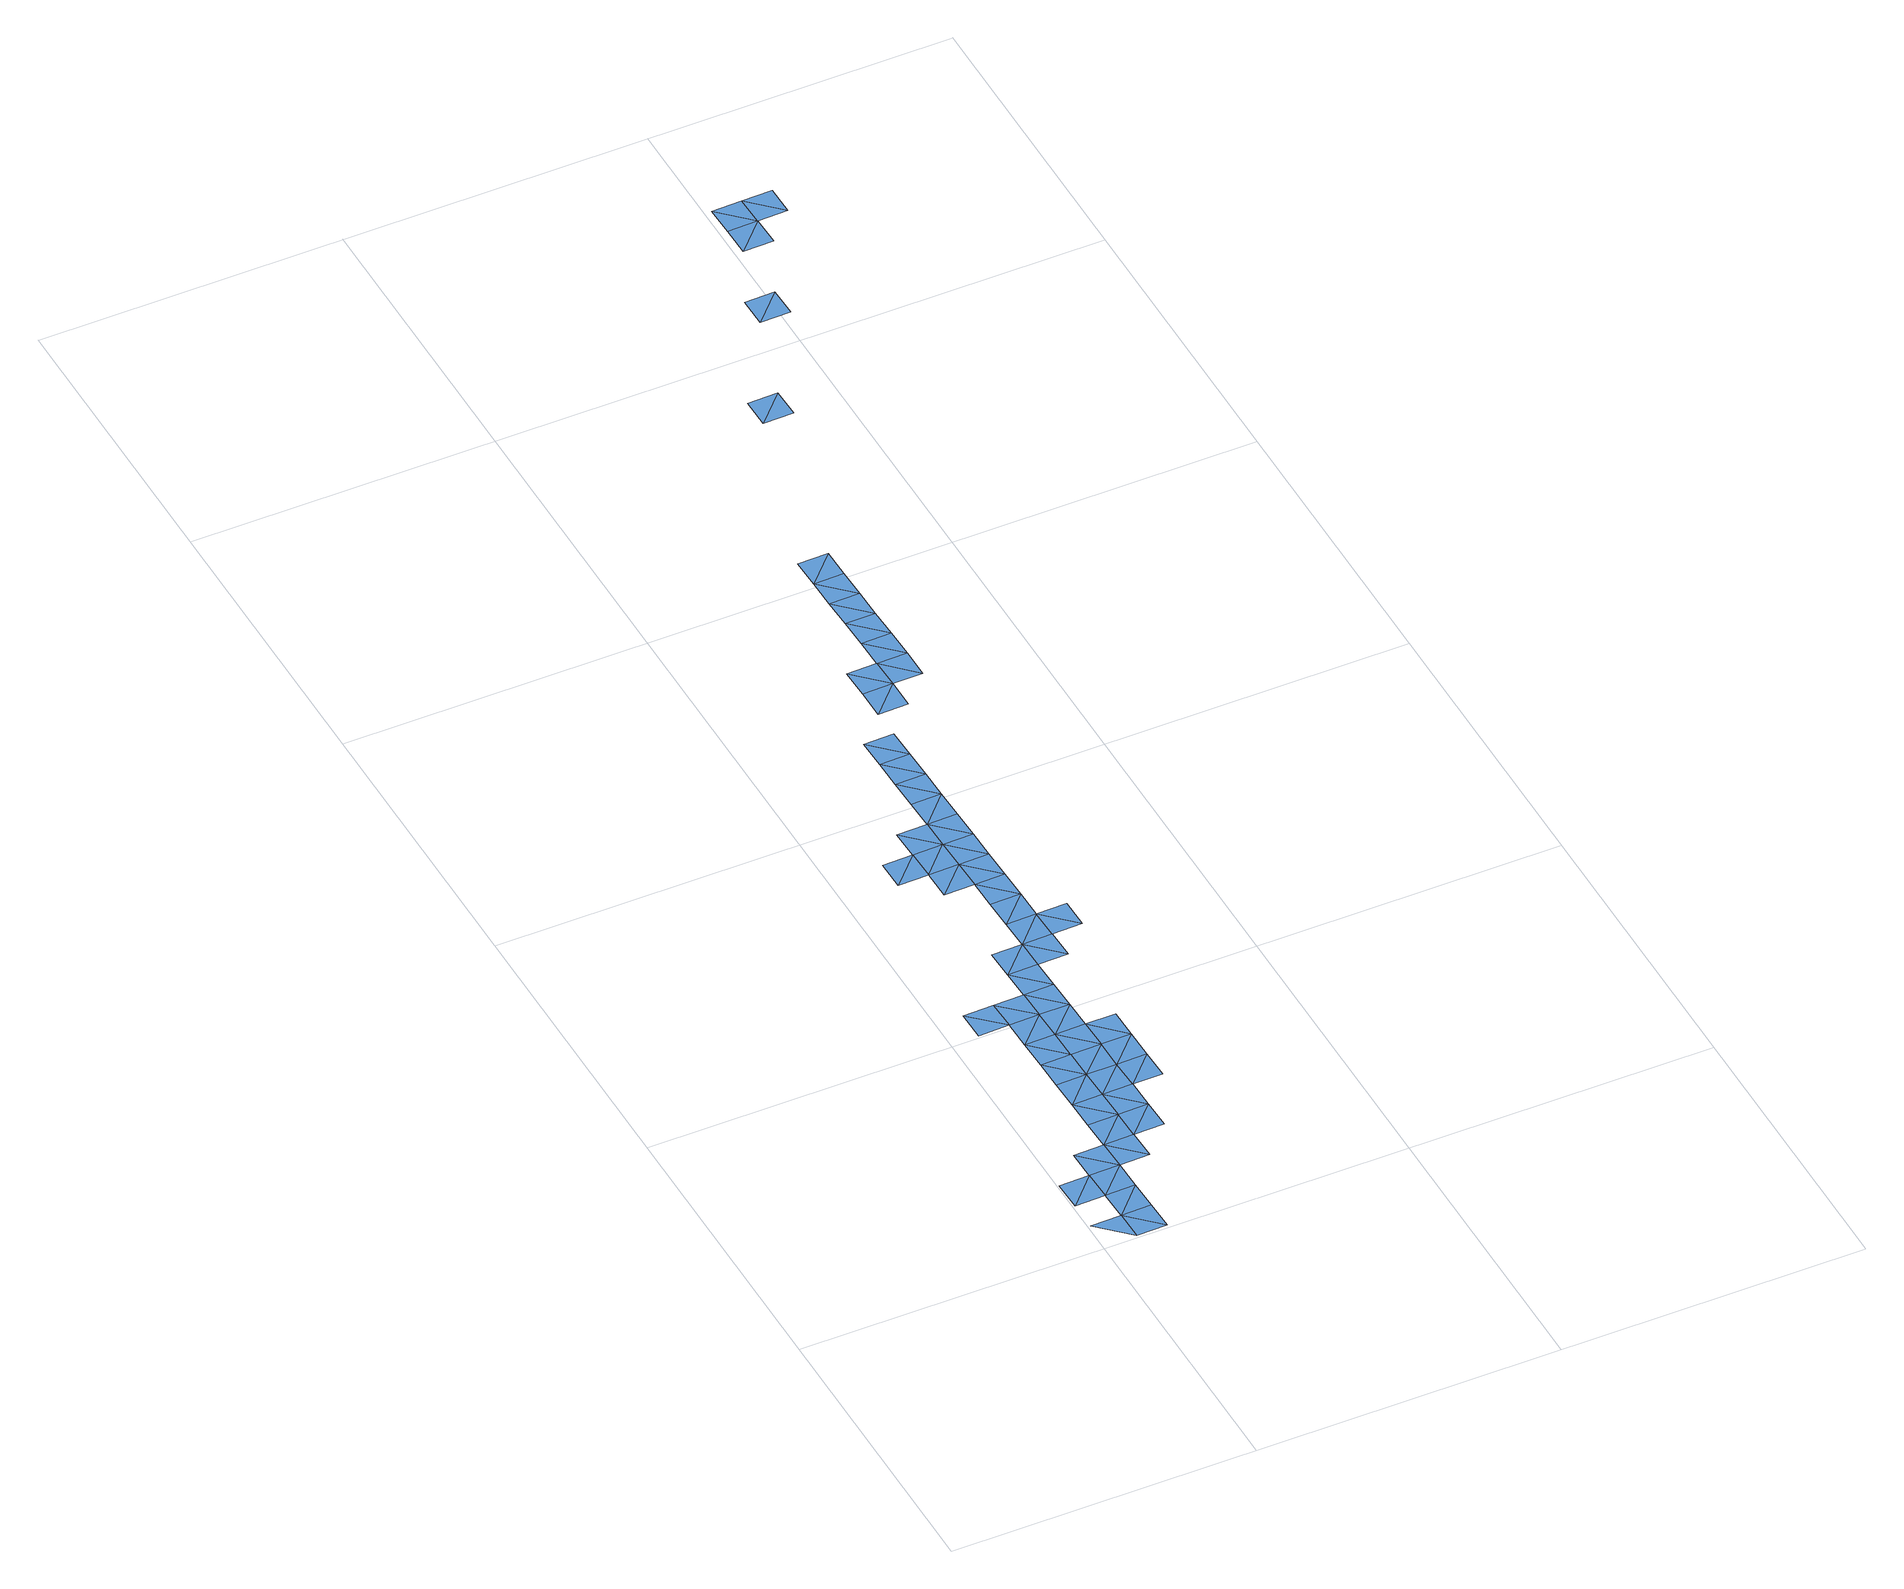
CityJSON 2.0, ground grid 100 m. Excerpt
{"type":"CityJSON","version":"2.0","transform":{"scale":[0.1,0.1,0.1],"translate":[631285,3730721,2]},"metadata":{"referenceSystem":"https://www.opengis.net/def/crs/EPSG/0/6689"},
"CityObjects":{
"waterbody1":{"type":"WaterBody","attributes":{"name":"福岡県津波浸水想定図","class":"1140","function":"2","WaterBodyTsunamiRiskAttribute.description":"1","WaterBodyTsunamiRiskAttribute.rank":"4"},"geometry":[{"type":"MultiSurface","lod":"1","boundaries":[[[0,1,2]],[[3,4,5]],[[5,6,3]],[[7,8,9]],[[7,10,8]],[[11,12,13]],[[11,14,12]],[[15,16,17]],[[17,18,15]]]}]},
"waterbody2":{"type":"WaterBody","attributes":{"name":"福岡県津波浸水想定図","class":"1140","function":"2","WaterBodyTsunamiRiskAttribute.description":"1","WaterBodyTsunamiRiskAttribute.rank":"2"},"geometry":[{"type":"MultiSurface","lod":"1","boundaries":[[[19,0,2]],[[19,20,0]],[[21,22,23]],[[21,24,22]],[[25,26,7]],[[27,26,25]],[[28,24,21]],[[29,30,31]],[[24,28,32]],[[29,33,30]],[[30,34,28]],[[32,28,34]],[[35,36,37]],[[30,33,34]],[[35,38,29]],[[37,36,39]],[[34,40,32]],[[37,38,35]],[[41,42,43]],[[41,43,44]],[[45,46,47]],[[48,46,45]],[[49,50,51]],[[52,49,51]],[[53,54,55]],[[55,54,56]],[[55,57,58]],[[58,57,59]]]}]},
"waterbody3":{"type":"WaterBody","attributes":{"name":"福岡県津波浸水想定図","class":"1140","function":"2","WaterBodyTsunamiRiskAttribute.description":"1","WaterBodyTsunamiRiskAttribute.rank":"3"},"geometry":[{"type":"MultiSurface","lod":"1","boundaries":[[[0,60,6]],[[20,60,0]],[[3,6,61]],[[62,3,61]],[[6,60,61]],[[61,63,62]],[[64,63,61]],[[63,7,9]],[[63,64,25]],[[7,63,25]],[[65,66,67]],[[65,8,66]],[[8,10,66]],[[67,31,68]],[[26,10,7]],[[67,66,31]],[[68,28,21]],[[35,66,10]],[[68,31,30]],[[36,10,26]],[[68,30,28]],[[66,29,31]],[[35,10,36]],[[29,66,35]],[[32,40,69]],[[70,71,69]],[[69,40,72]],[[73,74,75]],[[69,72,70]],[[76,73,75]],[[70,72,77]],[[78,79,76]],[[41,80,70]],[[77,42,70]],[[81,82,80]],[[79,83,76]],[[78,84,79]],[[73,83,85]],[[73,76,83]],[[81,84,82]],[[70,42,41]],[[86,79,84]],[[80,41,81]],[[85,83,87]],[[86,84,81]],[[83,79,88]],[[89,87,83]],[[88,79,86]],[[83,88,89]],[[90,87,89]],[[91,87,92]],[[92,87,90]],[[93,94,95]],[[93,96,97]],[[95,96,93]],[[97,96,98]],[[13,99,11]],[[99,100,11]],[[101,14,11]],[[102,14,103]],[[104,47,102]],[[14,101,103]],[[102,103,104]],[[104,45,47]],[[17,46,48]],[[17,48,18]],[[53,55,105]],[[105,55,58]]]}]},
"waterbody4":{"type":"WaterBody","attributes":{"name":"福岡県津波浸水想定図","class":"1140","function":"2","WaterBodyTsunamiRiskAttribute.description":"1","WaterBodyTsunamiRiskAttribute.rank":"1"},"geometry":[{"type":"MultiSurface","lod":"1","boundaries":[[[38,33,29]],[[33,38,106]],[[92,94,91]],[[92,95,94]],[[107,108,109]],[[109,110,107]]]}]}
},
"vertices":[
[110,108,2],[10,106,2],[112,8,2],[106,308,2],[6,306,2],[8,206,2],[108,208,2],[302,512,2],[200,610,2],[202,510,2],[300,612,2],[564,2517,1],[462,2615,1],[464,2515,1],[562,2617,1],[652,3118,1],[552,3117,1],[554,3017,1],[654,3019,1],
[212,10,2],[210,110,2],[193,1009,2],[91,1107,1],[93,1008,1],[191,1109,1],[304,412,2],[402,514,2],[404,414,2],[293,1011,2],[397,813,2],[295,912,2],[296,812,2],[291,1111,1],[395,913,2],[393,1013,2],[398,713,2],[400,614,2],[498,715,2],[496,815,2],[500,615,2],[391,1113,2],[485,1415,1],[487,1315,1],[587,1317,1],[585,1417,1],[658,2819,1],[556,2917,1],[558,2817,1],[656,2919,1],[838,3822,0],[738,3820,0],[740,3720,0],[840,3722,0],[1025,4526,1],[1027,4426,1],[1125,4528,1],[1127,4428,1],[1225,4530,1],[1123,4628,1],[1223,4630,1],
[208,210,2],[206,310,2],[104,408,2],[204,410,2],[306,312,2],[198,710,2],[298,712,2],[197,810,2],[195,910,2],[289,1211,1],[387,1313,1],[287,1311,1],[389,1213,1],[277,1811,1],[177,1809,1],[179,1709,1],[279,1711,1],[489,1215,1],[281,1611,1],[379,1713,1],[385,1413,1],[483,1515,1],[383,1513,1],[377,1813,1],[381,1613,1],[275,1911,1],[481,1615,1],[375,1913,1],[479,1715,1],[477,1815,1],[475,1915,1],[373,2013,1],[473,2015,1],[369,2213,1],[371,2113,1],[471,2115,1],[469,2215,1],[367,2313,1],[467,2315,1],[465,2415,1],[565,2417,1],[663,2519,1],[560,2717,1],[662,2619,1],[660,2719,1],[1023,4626,1],
[495,915,2],[1030,4226,0],[930,4224,0],[932,4124,0],[1032,4126,0]
]}
